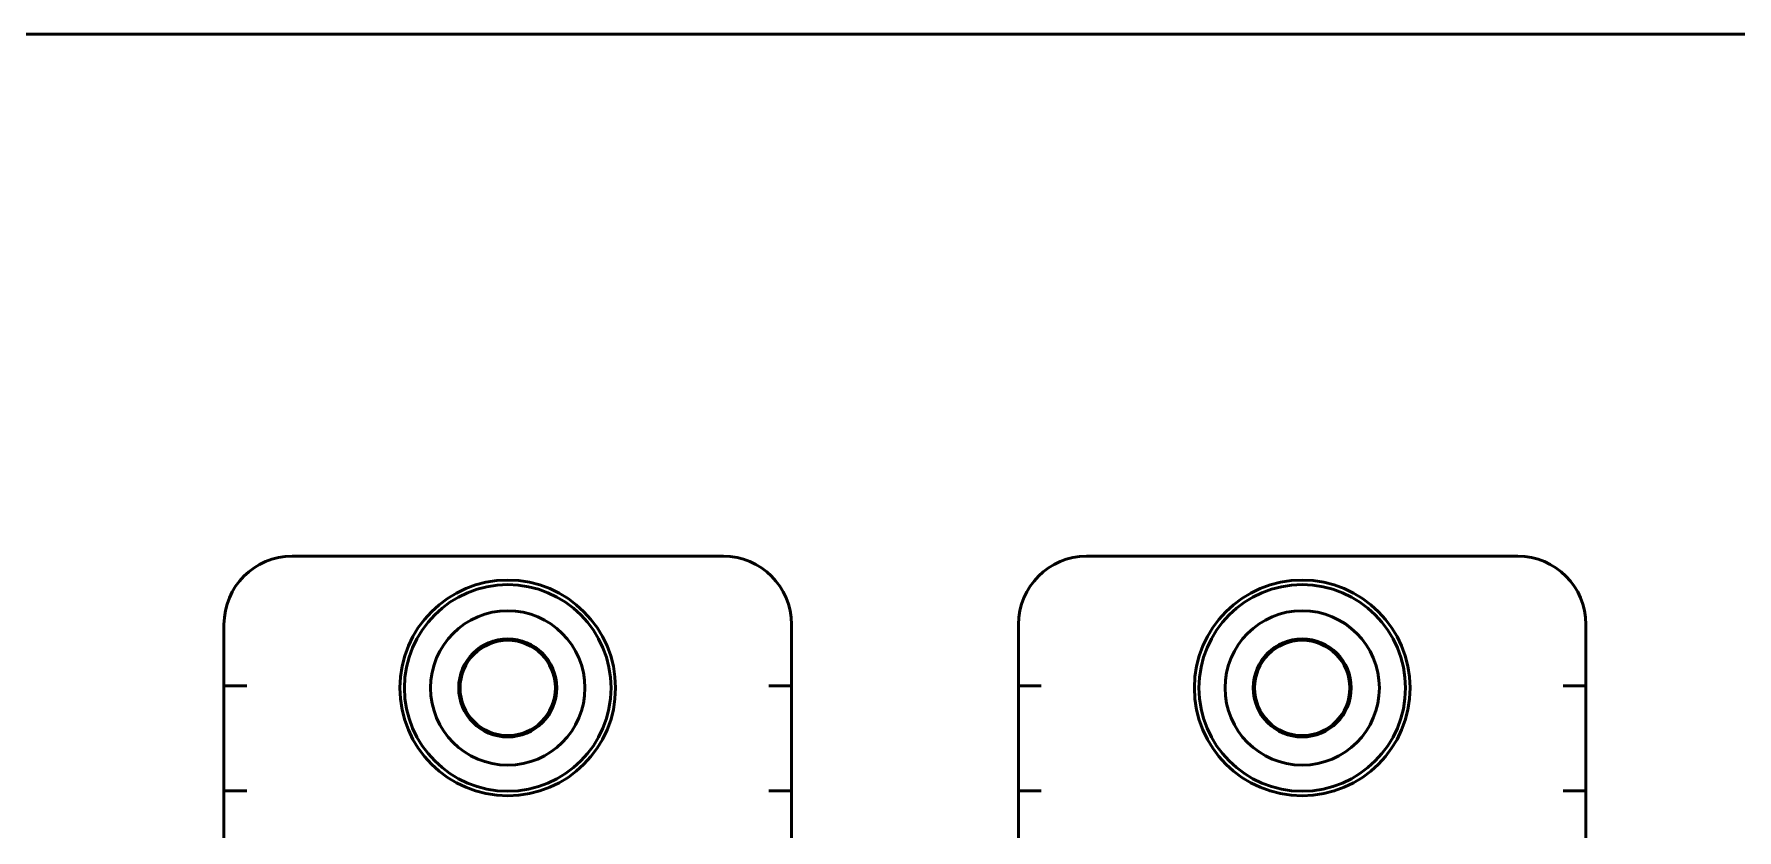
# Model space of a CAD drawing. Header units: millimetres. Extents: x 845 to 2568, y -211 to 570.
# Drawn here: x 1115.9 to 1153.41, y 451.32 to 468.84 of the extents above; entities that cross this region are included whole.
import ezdxf

# ---------------------------------------------------------------- set-up
doc = ezdxf.new("R2010")
doc.units = ezdxf.units.MM
doc.header["$LTSCALE"] = 2
doc.layers.add('외형선(ISO)', color=7, linetype='Continuous', lineweight=50)

msp = doc.modelspace()

# ---------------------------------------------------------------- linework, layer by layer
at = {"layer": '외형선(ISO)'}
for p, q in [((1177.5856, 468.8449), (957.5856, 468.8449)), ((1131.0856, 457.3449), (1121.5856, 457.3449)), ((1148.5856, 457.3449), (1139.0856, 457.3449)), ((1120.0856, 455.8449), (1120.0856, 454.4949)), ((1132.5856, 454.4949), (1132.5856, 455.8449)), ((1137.5856, 455.8449), (1137.5856, 454.4949)), ((1150.0856, 454.4949), (1150.0856, 455.8449)), ((1120.0856, 454.4949), (1120.5856, 454.4949)), ((1120.0856, 454.4949), (1120.0856, 452.1799)), ((1132.0856, 454.4949), (1132.5856, 454.4949)), ((1132.5856, 452.1799), (1132.5856, 454.4949)), ((1137.5856, 454.4949), (1138.0856, 454.4949)), ((1137.5856, 454.4949), (1137.5856, 452.1799)), ((1149.5856, 454.4949), (1150.0856, 454.4949)), ((1150.0856, 452.1799), (1150.0856, 454.4949)), ((1120.5856, 452.1799), (1120.0856, 452.1799)), ((1120.0856, 452.1799), (1120.0856, 431.7099)), ((1132.5856, 452.1799), (1132.0856, 452.1799)), ((1132.5856, 431.7099), (1132.5856, 452.1799)), ((1138.0856, 452.1799), (1137.5856, 452.1799)), ((1137.5856, 452.1799), (1137.5856, 431.7099)), ((1150.0856, 452.1799), (1149.5856, 452.1799)), ((1150.0856, 431.7099), (1150.0856, 452.1799))]:
    msp.add_line(p, q, dxfattribs=at)
for centre, radius in [((1126.3356, 454.4449), 2.375), ((1126.3356, 454.4449), 2.275), ((1143.8356, 454.4449), 2.375), ((1143.8356, 454.4449), 2.275), ((1126.3356, 454.4449), 1.7), ((1143.8356, 454.4449), 1.7), ((1126.3356, 454.4449), 1.08), ((1126.3356, 454.4449), 1.05), ((1143.8356, 454.4449), 1.08), ((1143.8356, 454.4449), 1.05)]:
    msp.add_circle(centre, radius, dxfattribs=at)
for centre, start, end in [((1121.5856, 455.8449), 90, 180), ((1131.0856, 455.8449), 0, 90), ((1139.0856, 455.8449), 90, 180), ((1148.5856, 455.8449), 0, 90)]:
    msp.add_arc(centre, 1.5, start, end, dxfattribs=at)

doc.saveas('drawing.dxf')
